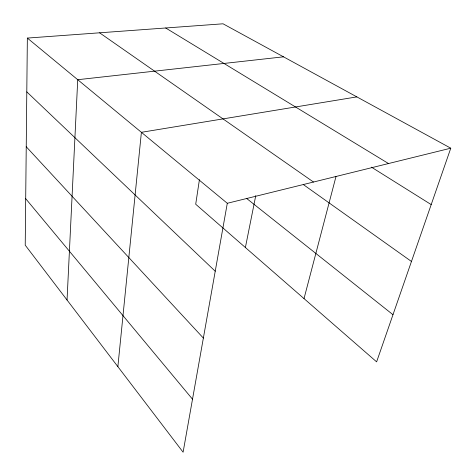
<?xml version="1.0" encoding="UTF-8"?>
<svg xmlns="http://www.w3.org/2000/svg" width="476" height="476" viewBox="0 0 476 476"><rect width="100%" height="100%" fill="white"/><g stroke="black" fill="none" stroke-linecap="round" stroke-linejoin="round"><path stroke-width="0.71" d="M27.352 38.08L25.222 245.17L183.099 452.2L227.296 203.282L27.352 38.08L223.036 23.8L450.778 148.191L376.617 361.855L195.707 204.234L199.432 179.619M67.045 300.017L77.731 79.706L283.506 56.828M117.869 366.663L141.396 132.31L356.857 96.89M245.39 247.52L255.767 195.6M304.021 298.607L336.002 176.507M227.296 203.282L450.778 148.191M165.69 27.983L388.505 163.542M371.417 167.147L431.202 204.597M99.591 32.808L313.505 182.028M303.26 184.521L411.46 261.467M246.503 198.349L392.986 314.701M26.799 91.874L215.235 271.225M26.234 146.745L203.365 338.073M25.698 198.688L192.512 399.197"/></g></svg>
